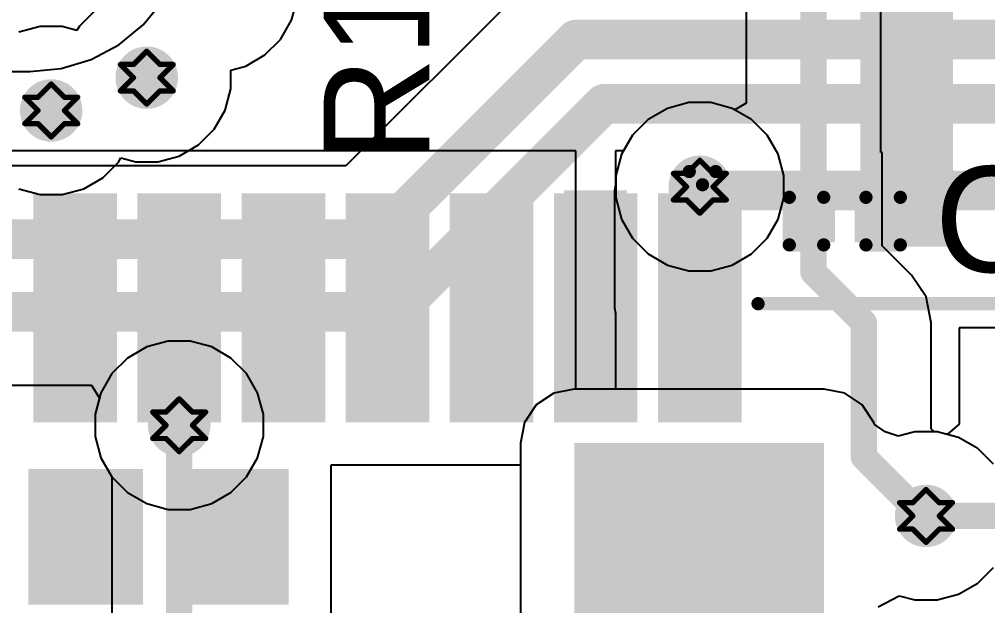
# Model space of a CAD drawing. Header units: inches. Extents: x -3 to 5437, y -3 to 5435.
# Drawn here: x 62.84 to 72.14, y 106.88 to 112.51 of the extents above; entities that cross this region are included whole.
import ezdxf

# ---------------------------------------------------------------- set-up
doc = ezdxf.new("R2010")
doc.units = ezdxf.units.IN
for name, color, linetype in [('Bottom Layer', 5, 'Continuous'), ('Drill Drawing', 1, 'Continuous'), ('GND', 16, 'Continuous'), ('Keep-Out Layer', 6, 'Continuous'), ('PWR', 76, 'Continuous'), ('Top Layer', 1, 'Continuous'), ('Top Overlay', 2, 'Continuous'), ('Top Paste', 8, 'Continuous'), ('Top Solder', 216, 'Continuous'), ('Via Holes', 16, 'Continuous')]:
    doc.layers.add(name, color=color, linetype=linetype)
doc.styles.add('Arial', font='', dxfattribs={"height": 0.2})
doc.styles.get('Arial').set_extended_font_data('Arial')

# ---------------------------------------------------------------- blocks, each defined once
blk = doc.blocks.new('CAP_0201_63')
at = {"layer": 'Top Layer'}
for points in [[(-0.45, 0.15), (-0.15, 0.15), (-0.15, -0.15), (-0.45, -0.15)], [(0.15, 0.15), (0.45, 0.15), (0.45, -0.15), (0.15, -0.15)]]:
    blk.add_hatch(color=1, dxfattribs=at).paths.add_polyline_path(points)
at = {"layer": 'Top Paste'}
for points in [[(-0.45, 0.15), (-0.15, 0.15), (-0.15, -0.15), (-0.45, -0.15)], [(0.15, 0.15), (0.45, 0.15), (0.45, -0.15), (0.15, -0.15)]]:
    blk.add_hatch(color=8, dxfattribs=at).paths.add_polyline_path(points)
at = {"layer": 'Top Solder'}
for points in [[(-0.505, 0.205), (-0.095, 0.205), (-0.095, -0.205), (-0.505, -0.205)], [(0.095, 0.205), (0.505, 0.205), (0.505, -0.205), (0.095, -0.205)]]:
    blk.add_hatch(color=216, dxfattribs=at).paths.add_polyline_path(points)
at = {"layer": 'Top Overlay'}
for points in [[(-0.5334, 0.2286, 0.127, 0.127, 0), (-0.2032, 0.2286, 0.127, 0.127, 0)], [(-0.5334, -0.2286, 0.127, 0.127, 0), (-0.5334, 0.2286, 0.127, 0.127, 0)], [(0.2032, 0.2286, 0.127, 0.127, 0), (0.5334, 0.2286, 0.127, 0.127, 0)], [(0.5334, -0.2286, 0.127, 0.127, 0), (0.5334, 0.2286, 0.127, 0.127, 0)], [(-0.5334, -0.2286, 0.127, 0.127, 0), (-0.2032, -0.2286, 0.127, 0.127, 0)], [(0.2032, -0.2286, 0.127, 0.127, 0), (0.5334, -0.2286, 0.127, 0.127, 0)]]:
    blk.add_lwpolyline(points, format="xyseb", dxfattribs=at)
for points in [[(-0.5651, 0.2286, 0.0635, 0.0635, 1), (-0.5016, 0.2286, 0.0635, 0.0635, 1)], [(-0.5651, 0.2286, 0.0635, 0.0635, 1), (-0.5016, 0.2286, 0.0635, 0.0635, 1)], [(-0.2349, 0.2286, 0.0635, 0.0635, 1), (-0.1714, 0.2286, 0.0635, 0.0635, 1)], [(0.1714, 0.2286, 0.0635, 0.0635, 1), (0.2349, 0.2286, 0.0635, 0.0635, 1)], [(0.5016, 0.2286, 0.0635, 0.0635, 1), (0.5651, 0.2286, 0.0635, 0.0635, 1)], [(0.5016, 0.2286, 0.0635, 0.0635, 1), (0.5651, 0.2286, 0.0635, 0.0635, 1)], [(-0.5651, -0.2286, 0.0635, 0.0635, 1), (-0.5016, -0.2286, 0.0635, 0.0635, 1)], [(-0.5651, -0.2286, 0.0635, 0.0635, 1), (-0.5016, -0.2286, 0.0635, 0.0635, 1)], [(-0.2349, -0.2286, 0.0635, 0.0635, 1), (-0.1714, -0.2286, 0.0635, 0.0635, 1)], [(0.1714, -0.2286, 0.0635, 0.0635, 1), (0.2349, -0.2286, 0.0635, 0.0635, 1)], [(0.5016, -0.2286, 0.0635, 0.0635, 1), (0.5651, -0.2286, 0.0635, 0.0635, 1)], [(0.5016, -0.2286, 0.0635, 0.0635, 1), (0.5651, -0.2286, 0.0635, 0.0635, 1)]]:
    blk.add_lwpolyline(points, format="xyseb", close=True, dxfattribs=at)
blk = doc.blocks.new('A7672E__FASE__68')
at = {"layer": 'Keep-Out Layer'}
blk.add_hatch(color=6, dxfattribs=at).paths.add_polyline_path([(-10.7, 6.7948), (-9, 6.7948), (-9, 9.1948), (-10.7, 9.1948)])
at = {"layer": 'Top Layer'}
for points in [[(-11, 8.3), (-11, 7.7), (-13, 7.7), (-13, 8.3)], [(-11, 7.3), (-11, 6.7), (-13, 6.7), (-13, 7.3)], [(-11, 6.3), (-11, 5.7), (-13, 5.7), (-13, 6.3)], [(-11, 5.3), (-11, 4.7), (-13, 4.7), (-13, 5.3)], [(-11, 4.3), (-11, 3.7), (-13, 3.7), (-13, 4.3)], [(-10.35, 3.95), (-9.25, 3.95), (-9.25, 3.05), (-10.35, 3.05)], [(-11, 3.3), (-11, 2.7), (-13, 2.7), (-13, 3.3)], [(-10.35, 2.55), (-9.25, 2.55), (-9.25, 1.65), (-10.35, 1.65)], [(-11, 2.3), (-11, 1.7), (-13, 1.7), (-13, 2.3)]]:
    blk.add_hatch(color=1, dxfattribs=at).paths.add_polyline_path(points)
at = {"layer": 'Top Paste'}
for points in [[(-11, 8.3), (-11, 7.7), (-13, 7.7), (-13, 8.3)], [(-11, 7.3), (-11, 6.7), (-13, 6.7), (-13, 7.3)], [(-11, 6.3), (-11, 5.7), (-13, 5.7), (-13, 6.3)], [(-11, 5.3), (-11, 4.7), (-13, 4.7), (-13, 5.3)], [(-11, 4.3), (-11, 3.7), (-13, 3.7), (-13, 4.3)], [(-10.35, 3.95), (-9.25, 3.95), (-9.25, 3.05), (-10.35, 3.05)], [(-11, 3.3), (-11, 2.7), (-13, 2.7), (-13, 3.3)], [(-10.35, 2.55), (-9.25, 2.55), (-9.25, 1.65), (-10.35, 1.65)], [(-11, 2.3), (-11, 1.7), (-13, 1.7), (-13, 2.3)]]:
    blk.add_hatch(color=8, dxfattribs=at).paths.add_polyline_path(points)
at = {"layer": 'Top Solder'}
for points in [[(-10.8984, 8.4016), (-10.8984, 7.5984), (-13.1016, 7.5984), (-13.1016, 8.4016)], [(-10.8984, 7.4016), (-10.8984, 6.5984), (-13.1016, 6.5984), (-13.1016, 7.4016)], [(-10.8984, 6.4016), (-10.8984, 5.5984), (-13.1016, 5.5984), (-13.1016, 6.4016)], [(-10.8984, 5.4016), (-10.8984, 4.5984), (-13.1016, 4.5984), (-13.1016, 5.4016)], [(-10.8984, 4.4016), (-10.8984, 3.5984), (-13.1016, 3.5984), (-13.1016, 4.4016)], [(-10.4516, 4.0516), (-9.1484, 4.0516), (-9.1484, 2.9484), (-10.4516, 2.9484)], [(-10.8984, 3.4016), (-10.8984, 2.5984), (-13.1016, 2.5984), (-13.1016, 3.4016)], [(-10.4516, 2.6516), (-9.1484, 2.6516), (-9.1484, 1.5484), (-10.4516, 1.5484)], [(-10.8984, 2.4016), (-10.8984, 1.5984), (-13.1016, 1.5984), (-13.1016, 2.4016)]]:
    blk.add_hatch(color=216, dxfattribs=at).paths.add_polyline_path(points)
at = {"layer": 'Top Overlay'}
for points in [[(-12.0396, 8.5598, 0.127, 0.127, 0), (-12.0396, 12.065, 0.127, 0.127, 0)], [(-13.1826, 8.0264, 0.127, 0.127, 0), (-13.3096, 8.1534, 0.127, 0.127, 0)], [(-13.3096, 7.8994, 0.127, 0.127, 0), (-13.3096, 8.1534, 0.127, 0.127, 0)], [(-13.3096, 7.8994, 0.127, 0.127, 0), (-13.1826, 8.0264, 0.127, 0.127, 0)]]:
    blk.add_lwpolyline(points, format="xyseb", dxfattribs=at)
for points in [[(-12.0714, 8.5598, 0.0635, 0.0635, 1), (-12.0078, 8.5598, 0.0635, 0.0635, 1)], [(-13.3414, 8.1534, 0.0635, 0.0635, 1), (-13.2779, 8.1534, 0.0635, 0.0635, 1)], [(-13.3414, 8.1534, 0.0635, 0.0635, 1), (-13.2779, 8.1534, 0.0635, 0.0635, 1)], [(-13.2143, 8.0264, 0.0635, 0.0635, 1), (-13.1509, 8.0264, 0.0635, 0.0635, 1)], [(-13.2143, 8.0264, 0.0635, 0.0635, 1), (-13.1509, 8.0264, 0.0635, 0.0635, 1)], [(-13.3414, 7.8994, 0.0635, 0.0635, 1), (-13.2779, 7.8994, 0.0635, 0.0635, 1)], [(-13.3414, 7.8994, 0.0635, 0.0635, 1), (-13.2779, 7.8994, 0.0635, 0.0635, 1)]]:
    blk.add_lwpolyline(points, format="xyseb", close=True, dxfattribs=at)

msp = doc.modelspace()

# ---------------------------------------------------------------- hatches: boundary and pattern name
at = {"layer": 'Bottom Layer'}
h = msp.add_hatch(color=5, dxfattribs=at)
edge = h.paths.add_edge_path()
edge.add_arc((64.0605, 111.952), 0.3, 0, 360)
h = msp.add_hatch(color=5, dxfattribs=at)
edge = h.paths.add_edge_path()
edge.add_arc((63.1427, 111.6368), 0.3, 0, 360)
h = msp.add_hatch(color=5, dxfattribs=at)
edge = h.paths.add_edge_path()
edge.add_arc((69.3736, 110.9043), 0.3, 0, 360)
h = msp.add_hatch(color=5, dxfattribs=at)
edge = h.paths.add_edge_path()
edge.add_arc((64.3724, 108.6113), 0.3, 0, 360)
h = msp.add_hatch(color=5, dxfattribs=at)
edge = h.paths.add_edge_path()
edge.add_arc((71.547, 107.7401), 0.3, 0, 360)
at = {"layer": 'GND'}
h = msp.add_hatch(color=16, dxfattribs=at)
edge = h.paths.add_edge_path()
edge.add_arc((64.0605, 111.952), 0.3, 0, 360)
h = msp.add_hatch(color=16, dxfattribs=at)
edge = h.paths.add_edge_path()
edge.add_arc((63.1427, 111.6368), 0.3, 0, 360)
h = msp.add_hatch(color=16, dxfattribs=at)
edge = h.paths.add_edge_path()
edge.add_arc((69.3736, 110.9043), 0.3, 0, 360)
h = msp.add_hatch(color=16, dxfattribs=at)
edge = h.paths.add_edge_path()
edge.add_arc((64.3724, 108.6113), 0.3, 0, 360)
h = msp.add_hatch(color=16, dxfattribs=at)
edge = h.paths.add_edge_path()
edge.add_arc((71.547, 107.7401), 0.3, 0, 360)
at = {"layer": 'PWR'}
h = msp.add_hatch(color=76, dxfattribs=at)
edge = h.paths.add_edge_path()
edge.add_arc((64.0605, 111.952), 0.3, 0, 360)
h = msp.add_hatch(color=76, dxfattribs=at)
edge = h.paths.add_edge_path()
edge.add_arc((63.1427, 111.6368), 0.3, 0, 360)
h = msp.add_hatch(color=76, dxfattribs=at)
edge = h.paths.add_edge_path()
edge.add_arc((69.3736, 110.9043), 0.3, 0, 360)
h = msp.add_hatch(color=76, dxfattribs=at)
edge = h.paths.add_edge_path()
edge.add_arc((64.3724, 108.6113), 0.3, 0, 360)
h = msp.add_hatch(color=76, dxfattribs=at)
edge = h.paths.add_edge_path()
edge.add_arc((71.547, 107.7401), 0.3, 0, 360)
at = {"layer": 'Top Layer'}
for points in [[(70.9164, 110.3291), (71.8058, 110.3291), (71.8058, 115.443), (70.9164, 115.443)], [(68.673, 110.8689), (68.073, 110.8689), (68.073, 109.7401), (68.673, 109.7401)], [(69.673, 110.8689), (69.073, 110.8689), (69.073, 109.7401), (69.673, 109.7401)], [(64.073, 108.6113), (64.673, 108.6113), (64.673, 109.7401), (64.073, 109.7401)]]:
    msp.add_hatch(color=1, dxfattribs=at).paths.add_polyline_path(points)
h = msp.add_hatch(color=1, dxfattribs=at)
edge = h.paths.add_edge_path()
edge.add_arc((64.0605, 111.952), 0.3, 0, 360)
h = msp.add_hatch(color=1, dxfattribs=at)
edge = h.paths.add_edge_path()
edge.add_arc((63.1427, 111.6368), 0.3, 0, 360)
h = msp.add_hatch(color=1, dxfattribs=at)
edge = h.paths.add_edge_path()
edge.add_arc((69.3736, 110.9043), 0.3, 0, 360)
h = msp.add_hatch(color=1, dxfattribs=at)
edge = h.paths.add_edge_path()
edge.add_arc((64.3724, 108.6113), 0.3, 0, 360)
h = msp.add_hatch(color=1, dxfattribs=at)
edge = h.paths.add_edge_path()
edge.add_arc((71.547, 107.7401), 0.3, 0, 360)
at = {"layer": 'Via Holes'}
h = msp.add_hatch(color=7, dxfattribs=at)
edge = h.paths.add_edge_path()
edge.add_arc((64.0605, 111.952), 0.15, 0, 360)
h = msp.add_hatch(color=7, dxfattribs=at)
edge = h.paths.add_edge_path()
edge.add_arc((63.1427, 111.6368), 0.15, 0, 360)
h = msp.add_hatch(color=7, dxfattribs=at)
edge = h.paths.add_edge_path()
edge.add_arc((69.3736, 110.9043), 0.15, 0, 360)
h = msp.add_hatch(color=7, dxfattribs=at)
edge = h.paths.add_edge_path()
edge.add_arc((64.3724, 108.6113), 0.15, 0, 360)
h = msp.add_hatch(color=7, dxfattribs=at)
edge = h.paths.add_edge_path()
edge.add_arc((71.547, 107.7401), 0.15, 0, 360)

# ---------------------------------------------------------------- linework, layer by layer
at = {"layer": 'Bottom Layer'}
for p, q in [((67.6848, 112.8163), (65.9727, 111.1042)), ((65.9727, 111.1042), (61.1361, 111.1042)), ((62.216, 108.9977), (63.5288, 108.9977)), ((63.5288, 108.9977), (63.6055, 108.8707)), ((63.6055, 108.8707), (63.5644, 108.7176)), ((63.5644, 108.7176), (63.5644, 108.5049)), ((63.5644, 108.5049), (63.6195, 108.2994)), ((63.6195, 108.2994), (63.725, 108.1167)), ((63.725, 108.1167), (63.725, 86.3319))]:
    msp.add_line(p, q, dxfattribs=at)
for points in [[(66.2646, 110.3997, 0.381, 0.381, 0), (68.183, 112.3181, 0.381, 0.381, 0)], [(68.183, 112.3181, 0.381, 0.381, 0), (73.0788, 112.3181, 0.381, 0.381, 0)], [(66.4546, 109.7023, 0.381, 0.381, 0), (68.4531, 111.7007, 0.381, 0.381, 0)], [(68.4531, 111.7007, 0.381, 0.381, 0), (72.759, 111.7007, 0.381, 0.381, 0)], [(69.3736, 110.9043, 0.381, 0.381, 0), (69.4091, 110.8689, 0.381, 0.381, 0)], [(69.4091, 110.8689, 0.381, 0.381, 0), (72.6287, 110.8689, 0.381, 0.381, 0)], [(61.1361, 110.3997, 0.381, 0.381, 0), (66.2646, 110.3997, 0.381, 0.381, 0)], [(61.742, 109.7023, 0.381, 0.381, 0), (66.4546, 109.7023, 0.381, 0.381, 0)], [(64.3724, 86.0637, 0.254, 0.254, 0), (64.3724, 108.6113, 0.254, 0.254, 0)]]:
    msp.add_lwpolyline(points, format="xyseb", dxfattribs=at)
for points in [[(68.0877, 112.3181, 0.1905, 0.1905, 1), (68.2782, 112.3181, 0.1905, 0.1905, 1)], [(68.0877, 112.3181, 0.1905, 0.1905, 1), (68.2782, 112.3181, 0.1905, 0.1905, 1)], [(68.3578, 111.7007, 0.1905, 0.1905, 1), (68.5483, 111.7007, 0.1905, 0.1905, 1)], [(68.3578, 111.7007, 0.1905, 0.1905, 1), (68.5483, 111.7007, 0.1905, 0.1905, 1)], [(69.2784, 110.9043, 0.1905, 0.1905, 1), (69.4689, 110.9043, 0.1905, 0.1905, 1)], [(69.3138, 110.8689, 0.1905, 0.1905, 1), (69.5043, 110.8689, 0.1905, 0.1905, 1)], [(69.3138, 110.8689, 0.1905, 0.1905, 1), (69.5043, 110.8689, 0.1905, 0.1905, 1)], [(66.1693, 110.3997, 0.1905, 0.1905, 1), (66.3598, 110.3997, 0.1905, 0.1905, 1)], [(66.1693, 110.3997, 0.1905, 0.1905, 1), (66.3598, 110.3997, 0.1905, 0.1905, 1)], [(66.3594, 109.7023, 0.1905, 0.1905, 1), (66.5499, 109.7023, 0.1905, 0.1905, 1)], [(66.3594, 109.7023, 0.1905, 0.1905, 1), (66.5499, 109.7023, 0.1905, 0.1905, 1)], [(64.3089, 108.6113, 0.127, 0.127, 1), (64.4359, 108.6113, 0.127, 0.127, 1)]]:
    msp.add_lwpolyline(points, format="xyseb", close=True, dxfattribs=at)
at = {"layer": 'Drill Drawing'}
for points in [[(63.9335, 112.079, 0.0508, 0.0508, 0), (64.0605, 112.206, 0.0508, 0.0508, 0)], [(64.0605, 112.206, 0.0508, 0.0508, 0), (64.1875, 112.079, 0.0508, 0.0508, 0)], [(63.8065, 112.079, 0.0508, 0.0508, 0), (63.9335, 111.952, 0.0508, 0.0508, 0)], [(63.8065, 112.079, 0.0508, 0.0508, 0), (63.9335, 112.079, 0.0508, 0.0508, 0)], [(64.1875, 112.079, 0.0508, 0.0508, 0), (64.3145, 112.079, 0.0508, 0.0508, 0)], [(64.1875, 111.952, 0.0508, 0.0508, 0), (64.3145, 112.079, 0.0508, 0.0508, 0)], [(63.0157, 111.7638, 0.0508, 0.0508, 0), (63.1427, 111.8908, 0.0508, 0.0508, 0)], [(63.1427, 111.8908, 0.0508, 0.0508, 0), (63.2697, 111.7638, 0.0508, 0.0508, 0)], [(63.8065, 111.825, 0.0508, 0.0508, 0), (63.9335, 111.952, 0.0508, 0.0508, 0)], [(64.1875, 111.952, 0.0508, 0.0508, 0), (64.3145, 111.825, 0.0508, 0.0508, 0)], [(63.8065, 111.825, 0.0508, 0.0508, 0), (63.9335, 111.825, 0.0508, 0.0508, 0)], [(63.9335, 111.825, 0.0508, 0.0508, 0), (64.0605, 111.698, 0.0508, 0.0508, 0)], [(64.0605, 111.698, 0.0508, 0.0508, 0), (64.1875, 111.825, 0.0508, 0.0508, 0)], [(64.1875, 111.825, 0.0508, 0.0508, 0), (64.3145, 111.825, 0.0508, 0.0508, 0)], [(62.8887, 111.7638, 0.0508, 0.0508, 0), (63.0157, 111.6368, 0.0508, 0.0508, 0)], [(62.8887, 111.7638, 0.0508, 0.0508, 0), (63.0157, 111.7638, 0.0508, 0.0508, 0)], [(63.2697, 111.7638, 0.0508, 0.0508, 0), (63.3967, 111.7638, 0.0508, 0.0508, 0)], [(63.2697, 111.6368, 0.0508, 0.0508, 0), (63.3967, 111.7638, 0.0508, 0.0508, 0)], [(62.8887, 111.5098, 0.0508, 0.0508, 0), (63.0157, 111.6368, 0.0508, 0.0508, 0)], [(63.2697, 111.6368, 0.0508, 0.0508, 0), (63.3967, 111.5098, 0.0508, 0.0508, 0)], [(62.8887, 111.5098, 0.0508, 0.0508, 0), (63.0157, 111.5098, 0.0508, 0.0508, 0)], [(63.0157, 111.5098, 0.0508, 0.0508, 0), (63.1427, 111.3828, 0.0508, 0.0508, 0)], [(63.1427, 111.3828, 0.0508, 0.0508, 0), (63.2697, 111.5098, 0.0508, 0.0508, 0)], [(63.2697, 111.5098, 0.0508, 0.0508, 0), (63.3967, 111.5098, 0.0508, 0.0508, 0)], [(69.2466, 111.0313, 0.0508, 0.0508, 0), (69.3736, 111.1583, 0.0508, 0.0508, 0)], [(69.3736, 111.1583, 0.0508, 0.0508, 0), (69.5006, 111.0313, 0.0508, 0.0508, 0)], [(69.1196, 111.0313, 0.0508, 0.0508, 0), (69.2466, 110.9043, 0.0508, 0.0508, 0)], [(69.1196, 111.0313, 0.0508, 0.0508, 0), (69.2466, 111.0313, 0.0508, 0.0508, 0)], [(69.5006, 111.0313, 0.0508, 0.0508, 0), (69.6276, 111.0313, 0.0508, 0.0508, 0)], [(69.5006, 110.9043, 0.0508, 0.0508, 0), (69.6276, 111.0313, 0.0508, 0.0508, 0)], [(69.1196, 110.7773, 0.0508, 0.0508, 0), (69.2466, 110.9043, 0.0508, 0.0508, 0)], [(69.5006, 110.9043, 0.0508, 0.0508, 0), (69.6276, 110.7773, 0.0508, 0.0508, 0)], [(69.1196, 110.7773, 0.0508, 0.0508, 0), (69.2466, 110.7773, 0.0508, 0.0508, 0)], [(69.2466, 110.7773, 0.0508, 0.0508, 0), (69.3736, 110.6503, 0.0508, 0.0508, 0)], [(69.3736, 110.6503, 0.0508, 0.0508, 0), (69.5006, 110.7773, 0.0508, 0.0508, 0)], [(69.5006, 110.7773, 0.0508, 0.0508, 0), (69.6276, 110.7773, 0.0508, 0.0508, 0)], [(64.2454, 108.7383, 0.0508, 0.0508, 0), (64.3724, 108.8653, 0.0508, 0.0508, 0)], [(64.3724, 108.8653, 0.0508, 0.0508, 0), (64.4994, 108.7383, 0.0508, 0.0508, 0)], [(64.1184, 108.7383, 0.0508, 0.0508, 0), (64.2454, 108.6113, 0.0508, 0.0508, 0)], [(64.1184, 108.7383, 0.0508, 0.0508, 0), (64.2454, 108.7383, 0.0508, 0.0508, 0)], [(64.4994, 108.7383, 0.0508, 0.0508, 0), (64.6264, 108.7383, 0.0508, 0.0508, 0)], [(64.4994, 108.6113, 0.0508, 0.0508, 0), (64.6264, 108.7383, 0.0508, 0.0508, 0)], [(64.1184, 108.4843, 0.0508, 0.0508, 0), (64.2454, 108.6113, 0.0508, 0.0508, 0)], [(64.4994, 108.6113, 0.0508, 0.0508, 0), (64.6264, 108.4843, 0.0508, 0.0508, 0)], [(64.1184, 108.4843, 0.0508, 0.0508, 0), (64.2454, 108.4843, 0.0508, 0.0508, 0)], [(64.2454, 108.4843, 0.0508, 0.0508, 0), (64.3724, 108.3573, 0.0508, 0.0508, 0)], [(64.3724, 108.3573, 0.0508, 0.0508, 0), (64.4994, 108.4843, 0.0508, 0.0508, 0)], [(64.4994, 108.4843, 0.0508, 0.0508, 0), (64.6264, 108.4843, 0.0508, 0.0508, 0)], [(71.42, 107.8671, 0.0508, 0.0508, 0), (71.547, 107.9941, 0.0508, 0.0508, 0)], [(71.547, 107.9941, 0.0508, 0.0508, 0), (71.674, 107.8671, 0.0508, 0.0508, 0)], [(71.293, 107.8671, 0.0508, 0.0508, 0), (71.42, 107.7401, 0.0508, 0.0508, 0)], [(71.293, 107.8671, 0.0508, 0.0508, 0), (71.42, 107.8671, 0.0508, 0.0508, 0)], [(71.674, 107.8671, 0.0508, 0.0508, 0), (71.801, 107.8671, 0.0508, 0.0508, 0)], [(71.674, 107.7401, 0.0508, 0.0508, 0), (71.801, 107.8671, 0.0508, 0.0508, 0)], [(71.293, 107.6131, 0.0508, 0.0508, 0), (71.42, 107.7401, 0.0508, 0.0508, 0)], [(71.674, 107.7401, 0.0508, 0.0508, 0), (71.801, 107.6131, 0.0508, 0.0508, 0)], [(71.293, 107.6131, 0.0508, 0.0508, 0), (71.42, 107.6131, 0.0508, 0.0508, 0)], [(71.42, 107.6131, 0.0508, 0.0508, 0), (71.547, 107.4861, 0.0508, 0.0508, 0)], [(71.547, 107.4861, 0.0508, 0.0508, 0), (71.674, 107.6131, 0.0508, 0.0508, 0)], [(71.674, 107.6131, 0.0508, 0.0508, 0), (71.801, 107.6131, 0.0508, 0.0508, 0)]]:
    msp.add_lwpolyline(points, format="xyseb", dxfattribs=at)
for points in [[(64.0478, 112.206, 0.0254, 0.0254, 1), (64.0732, 112.206, 0.0254, 0.0254, 1)], [(64.0478, 112.206, 0.0254, 0.0254, 1), (64.0732, 112.206, 0.0254, 0.0254, 1)], [(63.7938, 112.079, 0.0254, 0.0254, 1), (63.8192, 112.079, 0.0254, 0.0254, 1)], [(63.7938, 112.079, 0.0254, 0.0254, 1), (63.8192, 112.079, 0.0254, 0.0254, 1)], [(63.9208, 112.079, 0.0254, 0.0254, 1), (63.9462, 112.079, 0.0254, 0.0254, 1)], [(63.9208, 112.079, 0.0254, 0.0254, 1), (63.9462, 112.079, 0.0254, 0.0254, 1)], [(64.1748, 112.079, 0.0254, 0.0254, 1), (64.2002, 112.079, 0.0254, 0.0254, 1)], [(64.1748, 112.079, 0.0254, 0.0254, 1), (64.2002, 112.079, 0.0254, 0.0254, 1)], [(64.3018, 112.079, 0.0254, 0.0254, 1), (64.3272, 112.079, 0.0254, 0.0254, 1)], [(64.3018, 112.079, 0.0254, 0.0254, 1), (64.3272, 112.079, 0.0254, 0.0254, 1)], [(63.13, 111.8908, 0.0254, 0.0254, 1), (63.1554, 111.8908, 0.0254, 0.0254, 1)], [(63.13, 111.8908, 0.0254, 0.0254, 1), (63.1554, 111.8908, 0.0254, 0.0254, 1)], [(63.9208, 111.952, 0.0254, 0.0254, 1), (63.9462, 111.952, 0.0254, 0.0254, 1)], [(63.9208, 111.952, 0.0254, 0.0254, 1), (63.9462, 111.952, 0.0254, 0.0254, 1)], [(64.1748, 111.952, 0.0254, 0.0254, 1), (64.2002, 111.952, 0.0254, 0.0254, 1)], [(64.1748, 111.952, 0.0254, 0.0254, 1), (64.2002, 111.952, 0.0254, 0.0254, 1)], [(63.7938, 111.825, 0.0254, 0.0254, 1), (63.8192, 111.825, 0.0254, 0.0254, 1)], [(63.7938, 111.825, 0.0254, 0.0254, 1), (63.8192, 111.825, 0.0254, 0.0254, 1)], [(63.9208, 111.825, 0.0254, 0.0254, 1), (63.9462, 111.825, 0.0254, 0.0254, 1)], [(63.9208, 111.825, 0.0254, 0.0254, 1), (63.9462, 111.825, 0.0254, 0.0254, 1)], [(64.1748, 111.825, 0.0254, 0.0254, 1), (64.2002, 111.825, 0.0254, 0.0254, 1)], [(64.1748, 111.825, 0.0254, 0.0254, 1), (64.2002, 111.825, 0.0254, 0.0254, 1)], [(64.3018, 111.825, 0.0254, 0.0254, 1), (64.3272, 111.825, 0.0254, 0.0254, 1)], [(64.3018, 111.825, 0.0254, 0.0254, 1), (64.3272, 111.825, 0.0254, 0.0254, 1)], [(62.876, 111.7638, 0.0254, 0.0254, 1), (62.9014, 111.7638, 0.0254, 0.0254, 1)], [(62.876, 111.7638, 0.0254, 0.0254, 1), (62.9014, 111.7638, 0.0254, 0.0254, 1)], [(63.003, 111.7638, 0.0254, 0.0254, 1), (63.0284, 111.7638, 0.0254, 0.0254, 1)], [(63.003, 111.7638, 0.0254, 0.0254, 1), (63.0284, 111.7638, 0.0254, 0.0254, 1)], [(63.257, 111.7638, 0.0254, 0.0254, 1), (63.2824, 111.7638, 0.0254, 0.0254, 1)], [(63.257, 111.7638, 0.0254, 0.0254, 1), (63.2824, 111.7638, 0.0254, 0.0254, 1)], [(63.384, 111.7638, 0.0254, 0.0254, 1), (63.4094, 111.7638, 0.0254, 0.0254, 1)], [(63.384, 111.7638, 0.0254, 0.0254, 1), (63.4094, 111.7638, 0.0254, 0.0254, 1)], [(64.0478, 111.698, 0.0254, 0.0254, 1), (64.0732, 111.698, 0.0254, 0.0254, 1)], [(64.0478, 111.698, 0.0254, 0.0254, 1), (64.0732, 111.698, 0.0254, 0.0254, 1)], [(63.003, 111.6368, 0.0254, 0.0254, 1), (63.0284, 111.6368, 0.0254, 0.0254, 1)], [(63.003, 111.6368, 0.0254, 0.0254, 1), (63.0284, 111.6368, 0.0254, 0.0254, 1)], [(63.257, 111.6368, 0.0254, 0.0254, 1), (63.2824, 111.6368, 0.0254, 0.0254, 1)], [(63.257, 111.6368, 0.0254, 0.0254, 1), (63.2824, 111.6368, 0.0254, 0.0254, 1)], [(62.876, 111.5098, 0.0254, 0.0254, 1), (62.9014, 111.5098, 0.0254, 0.0254, 1)], [(62.876, 111.5098, 0.0254, 0.0254, 1), (62.9014, 111.5098, 0.0254, 0.0254, 1)], [(63.003, 111.5098, 0.0254, 0.0254, 1), (63.0284, 111.5098, 0.0254, 0.0254, 1)], [(63.003, 111.5098, 0.0254, 0.0254, 1), (63.0284, 111.5098, 0.0254, 0.0254, 1)], [(63.257, 111.5098, 0.0254, 0.0254, 1), (63.2824, 111.5098, 0.0254, 0.0254, 1)], [(63.257, 111.5098, 0.0254, 0.0254, 1), (63.2824, 111.5098, 0.0254, 0.0254, 1)], [(63.384, 111.5098, 0.0254, 0.0254, 1), (63.4094, 111.5098, 0.0254, 0.0254, 1)], [(63.384, 111.5098, 0.0254, 0.0254, 1), (63.4094, 111.5098, 0.0254, 0.0254, 1)], [(63.13, 111.3828, 0.0254, 0.0254, 1), (63.1554, 111.3828, 0.0254, 0.0254, 1)], [(63.13, 111.3828, 0.0254, 0.0254, 1), (63.1554, 111.3828, 0.0254, 0.0254, 1)], [(69.3609, 111.1583, 0.0254, 0.0254, 1), (69.3863, 111.1583, 0.0254, 0.0254, 1)], [(69.3609, 111.1583, 0.0254, 0.0254, 1), (69.3863, 111.1583, 0.0254, 0.0254, 1)], [(69.1069, 111.0313, 0.0254, 0.0254, 1), (69.1323, 111.0313, 0.0254, 0.0254, 1)], [(69.1069, 111.0313, 0.0254, 0.0254, 1), (69.1323, 111.0313, 0.0254, 0.0254, 1)], [(69.2339, 111.0313, 0.0254, 0.0254, 1), (69.2593, 111.0313, 0.0254, 0.0254, 1)], [(69.2339, 111.0313, 0.0254, 0.0254, 1), (69.2593, 111.0313, 0.0254, 0.0254, 1)], [(69.4879, 111.0313, 0.0254, 0.0254, 1), (69.5133, 111.0313, 0.0254, 0.0254, 1)], [(69.4879, 111.0313, 0.0254, 0.0254, 1), (69.5133, 111.0313, 0.0254, 0.0254, 1)], [(69.6149, 111.0313, 0.0254, 0.0254, 1), (69.6403, 111.0313, 0.0254, 0.0254, 1)], [(69.6149, 111.0313, 0.0254, 0.0254, 1), (69.6403, 111.0313, 0.0254, 0.0254, 1)], [(69.2339, 110.9043, 0.0254, 0.0254, 1), (69.2593, 110.9043, 0.0254, 0.0254, 1)], [(69.2339, 110.9043, 0.0254, 0.0254, 1), (69.2593, 110.9043, 0.0254, 0.0254, 1)], [(69.4879, 110.9043, 0.0254, 0.0254, 1), (69.5133, 110.9043, 0.0254, 0.0254, 1)], [(69.4879, 110.9043, 0.0254, 0.0254, 1), (69.5133, 110.9043, 0.0254, 0.0254, 1)], [(69.1069, 110.7773, 0.0254, 0.0254, 1), (69.1323, 110.7773, 0.0254, 0.0254, 1)], [(69.1069, 110.7773, 0.0254, 0.0254, 1), (69.1323, 110.7773, 0.0254, 0.0254, 1)], [(69.2339, 110.7773, 0.0254, 0.0254, 1), (69.2593, 110.7773, 0.0254, 0.0254, 1)], [(69.2339, 110.7773, 0.0254, 0.0254, 1), (69.2593, 110.7773, 0.0254, 0.0254, 1)], [(69.4879, 110.7773, 0.0254, 0.0254, 1), (69.5133, 110.7773, 0.0254, 0.0254, 1)], [(69.4879, 110.7773, 0.0254, 0.0254, 1), (69.5133, 110.7773, 0.0254, 0.0254, 1)], [(69.6149, 110.7773, 0.0254, 0.0254, 1), (69.6403, 110.7773, 0.0254, 0.0254, 1)], [(69.6149, 110.7773, 0.0254, 0.0254, 1), (69.6403, 110.7773, 0.0254, 0.0254, 1)], [(69.3609, 110.6503, 0.0254, 0.0254, 1), (69.3863, 110.6503, 0.0254, 0.0254, 1)], [(69.3609, 110.6503, 0.0254, 0.0254, 1), (69.3863, 110.6503, 0.0254, 0.0254, 1)], [(64.3597, 108.8653, 0.0254, 0.0254, 1), (64.3851, 108.8653, 0.0254, 0.0254, 1)], [(64.3597, 108.8653, 0.0254, 0.0254, 1), (64.3851, 108.8653, 0.0254, 0.0254, 1)], [(64.1057, 108.7383, 0.0254, 0.0254, 1), (64.1311, 108.7383, 0.0254, 0.0254, 1)], [(64.1057, 108.7383, 0.0254, 0.0254, 1), (64.1311, 108.7383, 0.0254, 0.0254, 1)], [(64.2327, 108.7383, 0.0254, 0.0254, 1), (64.2581, 108.7383, 0.0254, 0.0254, 1)], [(64.2327, 108.7383, 0.0254, 0.0254, 1), (64.2581, 108.7383, 0.0254, 0.0254, 1)], [(64.4867, 108.7383, 0.0254, 0.0254, 1), (64.5121, 108.7383, 0.0254, 0.0254, 1)], [(64.4867, 108.7383, 0.0254, 0.0254, 1), (64.5121, 108.7383, 0.0254, 0.0254, 1)], [(64.6137, 108.7383, 0.0254, 0.0254, 1), (64.6391, 108.7383, 0.0254, 0.0254, 1)], [(64.6137, 108.7383, 0.0254, 0.0254, 1), (64.6391, 108.7383, 0.0254, 0.0254, 1)], [(64.2327, 108.6113, 0.0254, 0.0254, 1), (64.2581, 108.6113, 0.0254, 0.0254, 1)], [(64.2327, 108.6113, 0.0254, 0.0254, 1), (64.2581, 108.6113, 0.0254, 0.0254, 1)], [(64.4867, 108.6113, 0.0254, 0.0254, 1), (64.5121, 108.6113, 0.0254, 0.0254, 1)], [(64.4867, 108.6113, 0.0254, 0.0254, 1), (64.5121, 108.6113, 0.0254, 0.0254, 1)], [(64.1057, 108.4843, 0.0254, 0.0254, 1), (64.1311, 108.4843, 0.0254, 0.0254, 1)], [(64.1057, 108.4843, 0.0254, 0.0254, 1), (64.1311, 108.4843, 0.0254, 0.0254, 1)], [(64.2327, 108.4843, 0.0254, 0.0254, 1), (64.2581, 108.4843, 0.0254, 0.0254, 1)], [(64.2327, 108.4843, 0.0254, 0.0254, 1), (64.2581, 108.4843, 0.0254, 0.0254, 1)], [(64.4867, 108.4843, 0.0254, 0.0254, 1), (64.5121, 108.4843, 0.0254, 0.0254, 1)], [(64.4867, 108.4843, 0.0254, 0.0254, 1), (64.5121, 108.4843, 0.0254, 0.0254, 1)], [(64.6137, 108.4843, 0.0254, 0.0254, 1), (64.6391, 108.4843, 0.0254, 0.0254, 1)], [(64.6137, 108.4843, 0.0254, 0.0254, 1), (64.6391, 108.4843, 0.0254, 0.0254, 1)], [(64.3597, 108.3573, 0.0254, 0.0254, 1), (64.3851, 108.3573, 0.0254, 0.0254, 1)], [(64.3597, 108.3573, 0.0254, 0.0254, 1), (64.3851, 108.3573, 0.0254, 0.0254, 1)], [(71.5343, 107.9941, 0.0254, 0.0254, 1), (71.5597, 107.9941, 0.0254, 0.0254, 1)], [(71.5343, 107.9941, 0.0254, 0.0254, 1), (71.5597, 107.9941, 0.0254, 0.0254, 1)], [(71.2803, 107.8671, 0.0254, 0.0254, 1), (71.3057, 107.8671, 0.0254, 0.0254, 1)], [(71.2803, 107.8671, 0.0254, 0.0254, 1), (71.3057, 107.8671, 0.0254, 0.0254, 1)], [(71.4073, 107.8671, 0.0254, 0.0254, 1), (71.4327, 107.8671, 0.0254, 0.0254, 1)], [(71.4073, 107.8671, 0.0254, 0.0254, 1), (71.4327, 107.8671, 0.0254, 0.0254, 1)], [(71.6613, 107.8671, 0.0254, 0.0254, 1), (71.6867, 107.8671, 0.0254, 0.0254, 1)], [(71.6613, 107.8671, 0.0254, 0.0254, 1), (71.6867, 107.8671, 0.0254, 0.0254, 1)], [(71.7883, 107.8671, 0.0254, 0.0254, 1), (71.8137, 107.8671, 0.0254, 0.0254, 1)], [(71.7883, 107.8671, 0.0254, 0.0254, 1), (71.8137, 107.8671, 0.0254, 0.0254, 1)], [(71.4073, 107.7401, 0.0254, 0.0254, 1), (71.4327, 107.7401, 0.0254, 0.0254, 1)], [(71.4073, 107.7401, 0.0254, 0.0254, 1), (71.4327, 107.7401, 0.0254, 0.0254, 1)], [(71.6613, 107.7401, 0.0254, 0.0254, 1), (71.6867, 107.7401, 0.0254, 0.0254, 1)], [(71.6613, 107.7401, 0.0254, 0.0254, 1), (71.6867, 107.7401, 0.0254, 0.0254, 1)], [(71.2803, 107.6131, 0.0254, 0.0254, 1), (71.3057, 107.6131, 0.0254, 0.0254, 1)], [(71.2803, 107.6131, 0.0254, 0.0254, 1), (71.3057, 107.6131, 0.0254, 0.0254, 1)], [(71.4073, 107.6131, 0.0254, 0.0254, 1), (71.4327, 107.6131, 0.0254, 0.0254, 1)], [(71.4073, 107.6131, 0.0254, 0.0254, 1), (71.4327, 107.6131, 0.0254, 0.0254, 1)], [(71.6613, 107.6131, 0.0254, 0.0254, 1), (71.6867, 107.6131, 0.0254, 0.0254, 1)], [(71.6613, 107.6131, 0.0254, 0.0254, 1), (71.6867, 107.6131, 0.0254, 0.0254, 1)], [(71.7883, 107.6131, 0.0254, 0.0254, 1), (71.8137, 107.6131, 0.0254, 0.0254, 1)], [(71.7883, 107.6131, 0.0254, 0.0254, 1), (71.8137, 107.6131, 0.0254, 0.0254, 1)], [(71.5343, 107.4861, 0.0254, 0.0254, 1), (71.5597, 107.4861, 0.0254, 0.0254, 1)], [(71.5343, 107.4861, 0.0254, 0.0254, 1), (71.5597, 107.4861, 0.0254, 0.0254, 1)]]:
    msp.add_lwpolyline(points, format="xyseb", close=True, dxfattribs=at)
at = {"layer": 'GND'}
for p, q in [((69.0618, 111.6572), (68.8775, 111.5509)), ((69.2673, 111.7123), (69.0618, 111.6572)), ((69.48, 111.7123), (69.2673, 111.7123)), ((69.6855, 111.6572), (69.48, 111.7123)), ((69.8698, 111.5509), (69.6855, 111.6572)), ((68.8775, 111.5509), (68.7271, 111.4004)), ((70.0202, 111.4004), (69.8698, 111.5509)), ((68.7271, 111.4004), (68.6207, 111.2162)), ((70.1266, 111.2162), (70.0202, 111.4004)), ((68.6207, 111.2162), (68.5656, 111.0107)), ((70.1816, 111.0107), (70.1266, 111.2162)), ((68.5656, 111.0107), (68.5656, 110.7979)), ((70.1816, 110.7979), (70.1816, 111.0107)), ((68.5656, 110.7979), (68.6207, 110.5924)), ((70.1266, 110.5924), (70.1816, 110.7979)), ((68.6207, 110.5924), (68.7271, 110.4082)), ((70.0202, 110.4082), (70.1266, 110.5924)), ((68.7271, 110.4082), (68.8775, 110.2577)), ((69.8698, 110.2577), (70.0202, 110.4082)), ((68.8775, 110.2577), (69.0618, 110.1514)), ((69.6855, 110.1514), (69.8698, 110.2577)), ((69.0618, 110.1514), (69.2673, 110.0963)), ((69.48, 110.0963), (69.6855, 110.1514)), ((69.2673, 110.0963), (69.48, 110.0963)), ((64.2661, 109.4193), (64.0606, 109.3642)), ((64.4788, 109.4193), (64.2661, 109.4193)), ((64.6843, 109.3642), (64.4788, 109.4193)), ((64.0606, 109.3642), (63.8763, 109.2578)), ((64.8686, 109.2578), (64.6843, 109.3642)), ((63.8763, 109.2578), (63.7259, 109.1074)), ((65.019, 109.1074), (64.8686, 109.2578)), ((63.7259, 109.1074), (63.6195, 108.9232)), ((65.1254, 108.9232), (65.019, 109.1074)), ((63.6195, 108.9232), (63.5644, 108.7176)), ((65.1804, 108.7176), (65.1254, 108.9232)), ((68.1678, 108.958), (67.9696, 108.9186)), ((70.5678, 108.958), (68.1678, 108.958)), ((70.7661, 108.9186), (70.5678, 108.958)), ((67.9696, 108.9186), (67.8016, 108.8063)), ((70.9341, 108.8063), (70.7661, 108.9186)), ((67.8016, 108.8063), (67.6893, 108.6383)), ((71.0464, 108.6383), (70.9341, 108.8063)), ((63.5644, 108.7176), (63.5644, 108.5049)), ((65.1804, 108.5049), (65.1804, 108.7176)), ((67.6893, 108.6383), (67.6499, 108.4401)), ((71.0499, 108.6207), (71.0464, 108.6383)), ((71.1544, 108.5486), (71.0499, 108.6207)), ((63.5644, 108.5049), (63.6195, 108.2994)), ((65.1254, 108.2994), (65.1804, 108.5049)), ((71.2801, 108.505), (71.1544, 108.5486)), ((71.4406, 108.5481), (71.2801, 108.505)), ((71.6534, 108.5481), (71.4406, 108.5481)), ((71.8589, 108.493), (71.6534, 108.5481)), ((72.0431, 108.3866), (71.8589, 108.493)), ((67.6499, 108.4401), (67.6499, 106.7401)), ((72.1936, 108.2362), (72.0431, 108.3866)), ((63.6195, 108.2994), (63.7259, 108.1152)), ((65.019, 108.1152), (65.1254, 108.2994)), ((63.7259, 108.1152), (63.8763, 107.9647)), ((64.8686, 107.9647), (65.019, 108.1152)), ((63.8763, 107.9647), (64.0606, 107.8583)), ((64.6843, 107.8583), (64.8686, 107.9647)), ((64.0606, 107.8583), (64.2661, 107.8033)), ((64.4788, 107.8033), (64.6843, 107.8583)), ((64.2661, 107.8033), (64.4788, 107.8033)), ((72.0431, 107.0935), (72.1936, 107.244)), ((71.8589, 106.9871), (72.0431, 107.0935)), ((71.0858, 106.8651), (71.289, 106.9727)), ((71.289, 106.9727), (71.4406, 106.9321)), ((71.6534, 106.9321), (71.8589, 106.9871)), ((71.4406, 106.9321), (71.6534, 106.9321))]:
    msp.add_line(p, q, dxfattribs=at)
at = {"layer": 'PWR'}
for p, q in [((65.4524, 112.5047), (65.5074, 112.7102)), ((63.5644, 112.5985), (63.4139, 112.4481)), ((65.346, 112.3204), (65.4524, 112.5047)), ((63.0363, 112.4448), (62.8308, 112.3897)), ((63.2491, 112.4448), (63.0363, 112.4448)), ((63.3902, 112.407), (63.2491, 112.4448)), ((63.4139, 112.4481), (63.3902, 112.407)), ((65.1955, 112.17), (65.346, 112.3204)), ((65.0113, 112.0636), (65.1955, 112.17)), ((64.8685, 112.0253), (65.0113, 112.0636)), ((64.8685, 111.8456), (64.8685, 112.0253)), ((64.8134, 111.6401), (64.8685, 111.8456)), ((64.7071, 111.4558), (64.8134, 111.6401)), ((69.0618, 111.6572), (68.8775, 111.5509)), ((69.2673, 111.7123), (69.0618, 111.6572)), ((69.48, 111.7123), (69.2673, 111.7123)), ((69.6855, 111.6572), (69.48, 111.7123)), ((69.8698, 111.5509), (69.6855, 111.6572)), ((68.8775, 111.5509), (68.7271, 111.4004)), ((70.0202, 111.4004), (69.8698, 111.5509)), ((64.5566, 111.3054), (64.7071, 111.4558)), ((68.7271, 111.4004), (68.6207, 111.2162)), ((70.1266, 111.2162), (70.0202, 111.4004)), ((64.3724, 111.199), (64.5566, 111.3054)), ((63.7893, 111.1407), (63.813, 111.1818)), ((63.813, 111.1818), (63.9541, 111.144)), ((64.1669, 111.144), (64.3724, 111.199)), ((68.6207, 111.2162), (68.5656, 111.0107)), ((70.1816, 111.0107), (70.1266, 111.2162)), ((63.6388, 110.9902), (63.7893, 111.1407)), ((63.9541, 111.144), (64.1669, 111.144)), ((63.4546, 110.8838), (63.6388, 110.9902)), ((68.5656, 111.0107), (68.5656, 110.7979)), ((70.1816, 110.7979), (70.1816, 111.0107)), ((62.8308, 110.8838), (63.0363, 110.8288)), ((63.2491, 110.8288), (63.4546, 110.8838)), ((63.0363, 110.8288), (63.2491, 110.8288)), ((68.5656, 110.7979), (68.6207, 110.5924)), ((70.1266, 110.5924), (70.1816, 110.7979)), ((68.6207, 110.5924), (68.7271, 110.4082)), ((70.0202, 110.4082), (70.1266, 110.5924)), ((68.7271, 110.4082), (68.8775, 110.2577)), ((69.8698, 110.2577), (70.0202, 110.4082)), ((68.8775, 110.2577), (69.0618, 110.1514)), ((69.6855, 110.1514), (69.8698, 110.2577)), ((69.0618, 110.1514), (69.2673, 110.0963)), ((69.48, 110.0963), (69.6855, 110.1514)), ((69.2673, 110.0963), (69.48, 110.0963)), ((64.2661, 109.4193), (64.0606, 109.3642)), ((64.4788, 109.4193), (64.2661, 109.4193)), ((64.6843, 109.3642), (64.4788, 109.4193)), ((64.0606, 109.3642), (63.8763, 109.2578)), ((64.8686, 109.2578), (64.6843, 109.3642)), ((63.8763, 109.2578), (63.7259, 109.1074)), ((65.019, 109.1074), (64.8686, 109.2578)), ((63.7259, 109.1074), (63.6195, 108.9232)), ((65.1254, 108.9232), (65.019, 109.1074)), ((63.6195, 108.9232), (63.5644, 108.7176)), ((65.1804, 108.7176), (65.1254, 108.9232)), ((68.1678, 108.958), (67.9696, 108.9186)), ((70.5678, 108.958), (68.1678, 108.958)), ((70.7661, 108.9186), (70.5678, 108.958)), ((67.9696, 108.9186), (67.8016, 108.8063)), ((70.9341, 108.8063), (70.7661, 108.9186)), ((67.8016, 108.8063), (67.6893, 108.6383)), ((71.0464, 108.6383), (70.9341, 108.8063)), ((63.5644, 108.7176), (63.5644, 108.5049)), ((65.1804, 108.5049), (65.1804, 108.7176)), ((67.6893, 108.6383), (67.6499, 108.4401)), ((71.0499, 108.6207), (71.0464, 108.6383)), ((71.1544, 108.5486), (71.0499, 108.6207)), ((63.5644, 108.5049), (63.6195, 108.2994)), ((65.1254, 108.2994), (65.1804, 108.5049)), ((71.2801, 108.505), (71.1544, 108.5486)), ((71.4406, 108.5481), (71.2801, 108.505)), ((71.6534, 108.5481), (71.4406, 108.5481)), ((71.8589, 108.493), (71.6534, 108.5481)), ((72.0431, 108.3866), (71.8589, 108.493)), ((67.6499, 108.4401), (67.6499, 106.7401)), ((72.1936, 108.2362), (72.0431, 108.3866)), ((63.6195, 108.2994), (63.7259, 108.1152)), ((65.019, 108.1152), (65.1254, 108.2994)), ((63.7259, 108.1152), (63.8763, 107.9647)), ((64.8686, 107.9647), (65.019, 108.1152)), ((63.8763, 107.9647), (64.0606, 107.8583)), ((64.6843, 107.8583), (64.8686, 107.9647)), ((64.0606, 107.8583), (64.2661, 107.8033)), ((64.4788, 107.8033), (64.6843, 107.8583)), ((64.2661, 107.8033), (64.4788, 107.8033)), ((72.0431, 107.0935), (72.1936, 107.244)), ((71.8589, 106.9871), (72.0431, 107.0935)), ((71.0858, 106.8651), (71.289, 106.9727)), ((71.289, 106.9727), (71.4406, 106.9321)), ((71.6534, 106.9321), (71.8589, 106.9871)), ((71.4406, 106.9321), (71.6534, 106.9321))]:
    msp.add_line(p, q, dxfattribs=at)
at = {"layer": 'Top Layer'}
for p, q in [((71.1138, 111.2314), (71.1138, 114.9652)), ((69.8189, 114.6823), (69.8189, 111.7072)), ((64.0254, 112.4603), (64.2166, 112.6934)), ((63.7923, 112.269), (64.0254, 112.4603)), ((63.5264, 112.1269), (63.7923, 112.269)), ((63.2379, 112.0394), (63.5264, 112.1269)), ((52.7685, 112.0107), (62.9379, 112.0107)), ((62.9379, 112.0098), (63.2379, 112.0394)), ((62.9379, 112.0107), (62.9379, 112.0098)), ((69.0618, 111.6572), (68.8775, 111.5509)), ((69.2673, 111.7123), (69.0618, 111.6572)), ((69.48, 111.7123), (69.2673, 111.7123)), ((69.6855, 111.6572), (69.48, 111.7123)), ((69.7089, 111.6437), (69.6855, 111.6572)), ((69.8189, 111.7072), (69.7089, 111.6437)), ((68.8775, 111.5509), (68.7271, 111.4004)), ((68.7271, 111.4004), (68.6391, 111.2481)), ((68.181, 111.2481), (53.565, 111.2481)), ((68.181, 108.958), (68.181, 111.2481)), ((68.6391, 111.2481), (68.565, 111.2481)), ((68.565, 111.2481), (68.565, 110.9189)), ((71.1244, 111.2314), (71.1138, 111.2314)), ((71.1244, 110.3373), (71.1244, 111.2314)), ((68.565, 110.9189), (68.5551, 110.8689)), ((68.5551, 110.8689), (68.5551, 109.7401)), ((71.4066, 110.055), (71.1244, 110.3373)), ((71.547, 109.845), (71.4066, 110.055)), ((71.5963, 109.5972), (71.547, 109.845)), ((68.5551, 109.7401), (68.565, 109.6901)), ((68.565, 109.6901), (68.565, 108.958)), ((71.5963, 108.5758), (71.5963, 109.5972)), ((74.881, 109.5481), (71.865, 109.5481)), ((71.865, 109.5481), (71.865, 108.6228)), ((68.565, 108.958), (68.181, 108.958)), ((71.624, 108.5481), (71.5963, 108.5758)), ((71.865, 108.6228), (71.7555, 108.5285)), ((71.6534, 108.5481), (71.624, 108.5481)), ((71.738, 108.5254), (71.6534, 108.5481)), ((71.7555, 108.5285), (71.738, 108.5254)), ((65.831, 106.4821), (65.831, 108.2321)), ((65.831, 108.2321), (67.6499, 108.2321)), ((67.6499, 108.2321), (67.6499, 106.7401))]:
    msp.add_line(p, q, dxfattribs=at)
for points in [[(70.4664, 110.5734, 0.254, 0.254, 0), (70.4664, 114.9652, 0.254, 0.254, 0)], [(69.3733, 110.904, 0.508, 0.508, 0), (69.3736, 110.9043, 0.508, 0.508, 0)], [(69.3733, 109.7404, 0.508, 0.508, 0), (69.3733, 110.904, 0.508, 0.508, 0)], [(70.4664, 110.0797, 0.254, 0.254, 0), (70.4664, 110.5734, 0.254, 0.254, 0)], [(70.4664, 110.0797, 0.254, 0.254, 0), (70.9488, 109.5972, 0.254, 0.254, 0)], [(69.373, 109.7401, 0.508, 0.508, 0), (69.3733, 109.7404, 0.508, 0.508, 0)], [(70.9488, 108.3076, 0.254, 0.254, 0), (70.9488, 109.5972, 0.254, 0.254, 0)], [(70.9488, 108.3076, 0.254, 0.254, 0), (71.5164, 107.7401, 0.254, 0.254, 0)], [(71.5164, 107.7401, 0.254, 0.254, 0), (72.8086, 107.7401, 0.254, 0.254, 0)]]:
    msp.add_lwpolyline(points, format="xyseb", dxfattribs=at)
for points in [[(69.2463, 110.904, 0.254, 0.254, 1), (69.5003, 110.904, 0.254, 0.254, 1)], [(69.2463, 110.904, 0.254, 0.254, 1), (69.5003, 110.904, 0.254, 0.254, 1)], [(69.2466, 110.9043, 0.254, 0.254, 1), (69.5006, 110.9043, 0.254, 0.254, 1)], [(70.4029, 110.5734, 0.127, 0.127, 1), (70.5299, 110.5734, 0.127, 0.127, 1)], [(70.4029, 110.5734, 0.127, 0.127, 1), (70.5299, 110.5734, 0.127, 0.127, 1)], [(70.4029, 110.0797, 0.127, 0.127, 1), (70.5299, 110.0797, 0.127, 0.127, 1)], [(70.4029, 110.0797, 0.127, 0.127, 1), (70.5299, 110.0797, 0.127, 0.127, 1)], [(69.246, 109.7401, 0.254, 0.254, 1), (69.5, 109.7401, 0.254, 0.254, 1)], [(69.2463, 109.7404, 0.254, 0.254, 1), (69.5003, 109.7404, 0.254, 0.254, 1)], [(69.2463, 109.7404, 0.254, 0.254, 1), (69.5003, 109.7404, 0.254, 0.254, 1)], [(70.8853, 109.5972, 0.127, 0.127, 1), (71.0123, 109.5972, 0.127, 0.127, 1)], [(70.8853, 109.5972, 0.127, 0.127, 1), (71.0123, 109.5972, 0.127, 0.127, 1)], [(70.8853, 108.3076, 0.127, 0.127, 1), (71.0123, 108.3076, 0.127, 0.127, 1)], [(70.8853, 108.3076, 0.127, 0.127, 1), (71.0123, 108.3076, 0.127, 0.127, 1)], [(71.4529, 107.7401, 0.127, 0.127, 1), (71.5799, 107.7401, 0.127, 0.127, 1)], [(71.4529, 107.7401, 0.127, 0.127, 1), (71.5799, 107.7401, 0.127, 0.127, 1)]]:
    msp.add_lwpolyline(points, format="xyseb", close=True, dxfattribs=at)

# ---------------------------------------------------------------- block references
at = {"rotation": 270}
msp.add_blockref('A7672E__FASE__68', (61.373, 97.7401), dxfattribs=at)
msp.add_blockref('CAP_0201_63', (70.7664, 110.5734))

# ---------------------------------------------------------------- texts
at = {"layer": 'Top Overlay', "style": 'Arial'}
msp.add_text('R143', height=1.016, rotation=90, dxfattribs=at).set_placement((66.7764, 111.1256))
msp.add_text('C10', height=1.016, dxfattribs=at).set_placement((71.6284, 110.0838))

doc.saveas('drawing.dxf')
